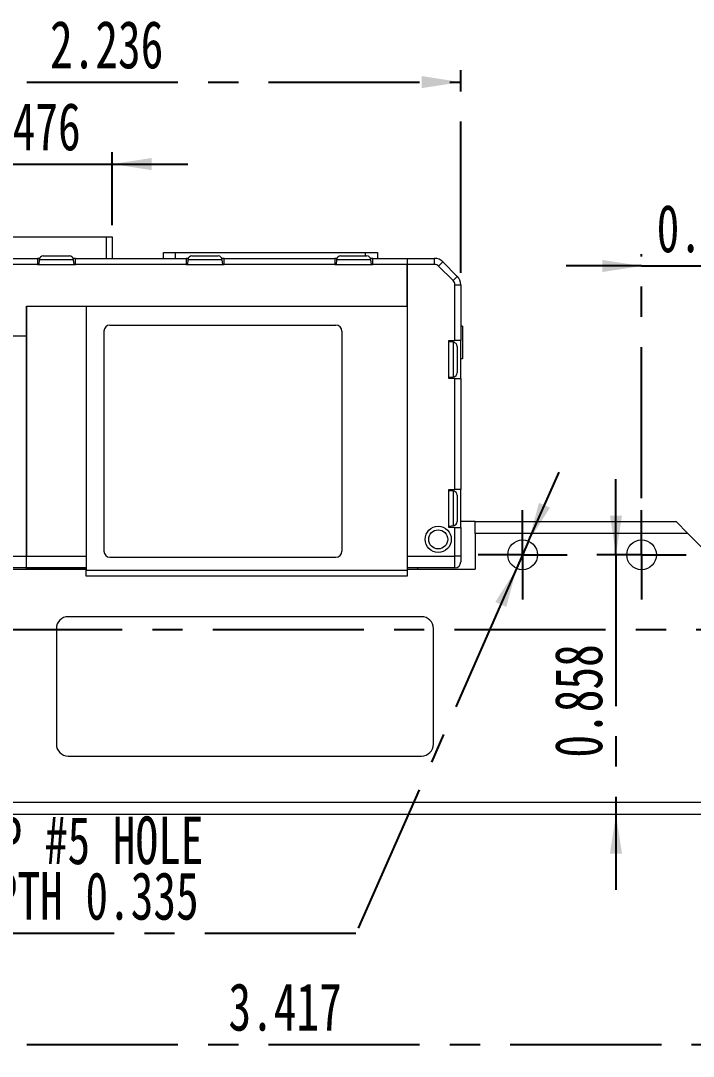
# Paper-space layout '시트2_ENG' of a CAD drawing. Header units: inches. Extents: x 0.2 to 16.3, y 0.2 to 11.5.
# Drawn here: x 5.256 to 7.482, y 5.751 to 9.176 of the extents above; entities that cross this region are included whole.
import ezdxf

# ---------------------------------------------------------------- set-up
doc = ezdxf.new("R2010")
doc.units = ezdxf.units.IN
doc.header["$MEASUREMENT"] = 0
doc.linetypes.add('CENTERX2', pattern=[0.8, 0.5, -0.1, 0.1, -0.1])
doc.layers.add('CENTER_LINE', color=7, linetype='CENTERX2')
doc.styles.add('SLDTEXTSTYLE0', font='TXT', dxfattribs={"width": 0.7})
doc.dimstyles.new('SLDDIMSTYLE0', dxfattribs={"dimtxt": 0.15748, "dimasz": 0.13, "dimexe": 0, "dimexo": 0.0625, "dimgap": 0.03937, "dimtad": 1, "dimdec": 3, "dimrnd": 1e-09, "dimzin": 12, "dimdsep": 46, "dimtxsty": 'SLDTEXTSTYLE0', "dimsah": 1, "dimcen": 0.09, "dimadec": 0, "dimazin": 3, "dimtfac": 1, "dimtdec": 3, "dimtofl": 0, "dimtmove": 0, "dimatfit": 3, "dimfxl": 1, "dimfrac": 2, "dimtolj": 1, "dimtzin": 12, "dimarcsym": 0})
doc.dimstyles.new('SLDDIMSTYLE12', dxfattribs={"dimtxt": 0.15748, "dimasz": 0.13, "dimexe": 0, "dimexo": 0.0625, "dimgap": 0.03937, "dimtad": 0, "dimtih": 1, "dimtoh": 1, "dimdec": 3, "dimrnd": 1e-09, "dimzin": 12, "dimdsep": 46, "dimtxsty": 'SLDTEXTSTYLE0', "dimsah": 1, "dimcen": 0, "dimadec": 0, "dimazin": 3, "dimtfac": 1, "dimtdec": 3, "dimtmove": 0, "dimatfit": 3, "dimfxl": 1, "dimfrac": 2, "dimtolj": 1, "dimtzin": 12, "dimarcsym": 0})
doc.dimstyles.new('SLDDIMSTYLE4', dxfattribs={"dimtxt": 0.15748, "dimasz": 0.13, "dimexe": 0, "dimexo": 0.0625, "dimgap": 0.03937, "dimtad": 1, "dimdec": 3, "dimrnd": 1e-09, "dimdsep": 46, "dimtxsty": 'SLDTEXTSTYLE0', "dimsah": 1, "dimcen": 0.09, "dimadec": 0, "dimazin": 2, "dimtfac": 1, "dimtdec": 3, "dimtmove": 0, "dimatfit": 0, "dimfxl": 1, "dimfrac": 2, "dimtolj": 1, "dimtzin": 12, "dimarcsym": 0})

# ---------------------------------------------------------------- blocks, each defined once
blk = doc.blocks.new('_D_41')
at = {"layer": 'CENTER_LINE'}
for p, q in [((6.9374, 7.4548), (7.0382, 7.6835)), ((6.9374, 7.4548), (6.8977, 7.3647)), ((6.8977, 7.3647), (6.3656, 6.1578)), ((6.3656, 6.1578), (4.8862, 6.1578))]:
    blk.add_line(p, q, dxfattribs=at)
for points in [[(6.9374, 7.4548), (7.0081, 7.5657), (6.9715, 7.5818)], [(6.8977, 7.3647), (6.8269, 7.2538), (6.8635, 7.2377)]]:
    blk.add_solid(points, dxfattribs=at)
at = {"layer": 'CENTER_LINE', "char_height": 0.15748, "attachment_point": 1, "style": 'SLDTEXTSTYLE0'}
for s, insert in [('2-TAP #5 HOLE', (4.8862, 6.5443)), ('DEPTH 0.335', (5.0204, 6.3608))]:
    blk.add_mtext(s, dxfattribs=dict(at, insert=insert))
blk = doc.blocks.new('_D_42')
at = {"layer": 'CENTER_LINE'}
for p, q in [((7.2264, 7.4098), (7.2264, 7.6598)), ((7.2264, 7.4098), (7.2264, 6.5515)), ((7.2264, 6.5515), (7.2264, 6.3015))]:
    blk.add_line(p, q, dxfattribs=at)
for points in [[(7.2264, 7.4098), (7.2464, 7.5398), (7.2064, 7.5398)], [(7.2264, 6.5515), (7.2064, 6.4215), (7.2464, 6.4215)]]:
    blk.add_solid(points, dxfattribs=at)
at = {"layer": 'CENTER_LINE', "insert": (7.0234, 6.7392), "char_height": 0.15748, "attachment_point": 1, "rotation": 90, "style": 'SLDTEXTSTYLE0'}
blk.add_mtext('0.858', dxfattribs=at)
blk = doc.blocks.new('_D_43')
at = {"layer": 'CENTER_LINE'}
for p, q in [((7.3112, 7.5968), (7.3112, 8.4043)), ((7.8939, 7.4019), (7.8939, 8.4043)), ((7.3112, 8.3649), (7.0612, 8.3649)), ((7.3112, 8.3649), (7.8939, 8.3649)), ((7.8939, 8.3649), (8.1439, 8.3649))]:
    blk.add_line(p, q, dxfattribs=at)
for points in [[(7.3112, 8.3649), (7.1812, 8.3849), (7.1812, 8.3449)], [(7.8939, 8.3649), (8.0239, 8.3449), (8.0239, 8.3849)]]:
    blk.add_solid(points, dxfattribs=at)
at = {"layer": 'CENTER_LINE', "insert": (7.3611, 8.5679), "char_height": 0.15748, "attachment_point": 1, "style": 'SLDTEXTSTYLE0'}
blk.add_mtext('0.583', dxfattribs=at)
blk = doc.blocks.new('_D_44')
at = {"layer": 'CENTER_LINE'}
for p, q in [((4.4766, 6.961), (4.4766, 5.7514)), ((7.8939, 6.52), (7.8939, 5.7514)), ((4.4766, 5.7908), (7.8939, 5.7908))]:
    blk.add_line(p, q, dxfattribs=at)
for points in [[(4.4766, 5.7908), (4.6066, 5.7708), (4.6066, 5.8108)], [(7.8939, 5.7908), (7.7639, 5.8108), (7.7639, 5.7708)]]:
    blk.add_solid(points, dxfattribs=at)
at = {"layer": 'CENTER_LINE', "insert": (5.9438, 5.9938), "char_height": 0.15748, "attachment_point": 1, "style": 'SLDTEXTSTYLE0'}
blk.add_mtext('3.417', dxfattribs=at)
blk = doc.blocks.new('_D_50')
at = {"layer": 'CENTER_LINE'}
for p, q in [((4.4766, 7.4465), (4.4766, 8.7413)), ((5.0829, 8.5003), (5.0829, 8.7413)), ((4.4766, 8.702), (4.2266, 8.702)), ((5.0829, 8.702), (4.4766, 8.702)), ((5.0829, 8.702), (5.3329, 8.702))]:
    blk.add_line(p, q, dxfattribs=at)
for points in [[(4.4766, 8.702), (4.3466, 8.722), (4.3466, 8.682)], [(5.0829, 8.702), (5.2129, 8.682), (5.2129, 8.722)]]:
    blk.add_solid(points, dxfattribs=at)
at = {"layer": 'CENTER_LINE', "insert": (4.5383, 8.905), "char_height": 0.15748, "attachment_point": 1, "style": 'SLDTEXTSTYLE0'}
blk.add_mtext('0.606', dxfattribs=at)
blk = doc.blocks.new('_D_51')
at = {"layer": 'CENTER_LINE'}
for p, q in [((5.0829, 8.5003), (5.0829, 8.7413)), ((5.5593, 8.5003), (5.5593, 8.7413)), ((5.0829, 8.702), (4.8329, 8.702)), ((5.0829, 8.702), (5.5593, 8.702)), ((5.5593, 8.702), (5.8093, 8.702))]:
    blk.add_line(p, q, dxfattribs=at)
for points in [[(5.0829, 8.702), (4.9529, 8.722), (4.9529, 8.682)], [(5.5593, 8.702), (5.6893, 8.682), (5.6893, 8.722)]]:
    blk.add_solid(points, dxfattribs=at)
at = {"layer": 'CENTER_LINE', "insert": (5.0796, 8.905), "char_height": 0.15748, "attachment_point": 1, "style": 'SLDTEXTSTYLE0'}
blk.add_mtext('0.476', dxfattribs=at)
blk = doc.blocks.new('_D_52')
at = {"layer": 'CENTER_LINE'}
for p, q in [((4.4766, 7.4465), (4.4766, 9.0124)), ((6.7128, 8.3423), (6.7128, 9.0124)), ((4.4766, 8.973), (6.7128, 8.973))]:
    blk.add_line(p, q, dxfattribs=at)
for points in [[(4.4766, 8.973), (4.6066, 8.953), (4.6066, 8.993)], [(6.7128, 8.973), (6.5828, 8.993), (6.5828, 8.953)]]:
    blk.add_solid(points, dxfattribs=at)
at = {"layer": 'CENTER_LINE', "insert": (5.3532, 9.176), "char_height": 0.15748, "attachment_point": 1, "style": 'SLDTEXTSTYLE0'}
blk.add_mtext('2.236', dxfattribs=at)
blk = doc.blocks.new('SW_CENTERMARKSYMBOL_13')
at = {"layer": 'CENTER_LINE', "color": 0}
for p, q in [((0, 0.0984), (0, 0.1476)), ((0, 0), (0, 0.0984)), ((-0.0984, 0), (-0.1476, 0)), ((0, 0), (-0.0984, 0)), ((0, 0), (0, -0.0984)), ((0, 0), (0.0984, 0)), ((0.0984, 0), (0.1476, 0)), ((0, -0.0984), (0, -0.1476))]:
    blk.add_line(p, q, dxfattribs=at)
blk = doc.blocks.new('SW_CENTERMARKSYMBOL_14')
at = {"layer": 'CENTER_LINE', "color": 0}
for p, q in [((0, 0.0984), (0, 0.1476)), ((0, 0), (0, 0.0984)), ((-0.0984, 0), (-0.1476, 0)), ((0, 0), (-0.0984, 0)), ((0, 0), (0, -0.0984)), ((0, 0), (0.0984, 0)), ((0.0984, 0), (0.1476, 0)), ((0, -0.0984), (0, -0.1476))]:
    blk.add_line(p, q, dxfattribs=at)

psp = doc.layouts.new('시트2_ENG')

# ---------------------------------------------------------------- linework, layer by layer
at = {"color": 7, "linetype": 'Continuous', "lineweight": 18}
for p, q in [((5.1026, 8.4609), (5.5396, 8.4609)), ((5.5396, 8.3901), (5.5396, 8.4609)), ((5.5396, 8.4609), (5.5593, 8.4609)), ((5.5593, 8.4609), (5.5593, 8.3901)), ((5.3309, 8.398), (5.3979, 8.398)), ((5.3979, 8.398), (5.4175, 8.398)), ((5.7285, 8.3901), (5.7285, 8.4098)), ((5.7285, 8.4098), (5.7679, 8.4098)), ((5.7679, 8.4098), (5.7679, 8.3901)), ((5.7679, 8.4098), (6.3978, 8.4098)), ((5.823, 8.398), (5.89, 8.398)), ((5.89, 8.398), (5.9097, 8.398)), ((6.3151, 8.398), (6.3822, 8.398)), ((6.3822, 8.398), (6.4018, 8.398)), ((6.3978, 8.4098), (6.4372, 8.4098)), ((6.4372, 8.4098), (6.4372, 8.3901)), ((5.1065, 8.3901), (5.3112, 8.3901)), ((5.3112, 8.3704), (5.1065, 8.3704)), ((5.3112, 8.3901), (5.3112, 8.3704)), ((5.3184, 8.3901), (5.3112, 8.3901)), ((5.3112, 8.3704), (5.4372, 8.3704)), ((5.3172, 8.3854), (5.3158, 8.3704)), ((5.4372, 8.3901), (5.43, 8.3901)), ((5.4326, 8.3704), (5.4313, 8.3854)), ((5.4372, 8.3704), (5.4372, 8.3901)), ((5.4372, 8.3901), (5.8033, 8.3901)), ((5.8033, 8.3704), (5.4372, 8.3704)), ((5.8033, 8.3901), (5.8033, 8.3704)), ((5.8106, 8.3901), (5.8033, 8.3901)), ((5.8033, 8.3704), (5.9293, 8.3704)), ((5.8093, 8.3854), (5.808, 8.3704)), ((5.9293, 8.3901), (5.9221, 8.3901)), ((5.9247, 8.3704), (5.9234, 8.3854)), ((5.9293, 8.3704), (5.9293, 8.3901)), ((5.9293, 8.3901), (6.2955, 8.3901)), ((6.2955, 8.3704), (5.9293, 8.3704)), ((6.2955, 8.3901), (6.2955, 8.3704)), ((6.3027, 8.3901), (6.2955, 8.3901)), ((6.2955, 8.3704), (6.4215, 8.3704)), ((6.3014, 8.3854), (6.3001, 8.3704)), ((6.4215, 8.3901), (6.4142, 8.3901)), ((6.4168, 8.3704), (6.4155, 8.3854)), ((6.4215, 8.3704), (6.4215, 8.3901)), ((6.4215, 8.3901), (6.5356, 8.3901)), ((6.5356, 8.3704), (6.4215, 8.3704)), ((6.5356, 8.3901), (6.5356, 8.3704)), ((6.5356, 8.3901), (6.6256, 8.3901)), ((6.5356, 8.2326), (6.5356, 8.3704)), ((6.5356, 8.3704), (6.5356, 7.4058)), ((6.6256, 8.3704), (6.5356, 8.3704)), ((6.6256, 8.3704), (6.6256, 8.3901)), ((6.6395, 8.3646), (6.6535, 8.3785)), ((6.6873, 8.3168), (6.6395, 8.3646)), ((6.6535, 8.3785), (6.652, 8.38)), ((6.6535, 8.3785), (6.7013, 8.3307)), ((6.6873, 8.3168), (6.7013, 8.3307)), ((6.6931, 8.1184), (6.6931, 8.3029)), ((6.6931, 8.3029), (6.7128, 8.3029)), ((6.7128, 8.3029), (6.7128, 8.1184)), ((5.2758, 8.2326), (6.5356, 8.2326)), ((5.2758, 8.1342), (5.2758, 8.2326)), ((5.2758, 8.2326), (5.2758, 7.4058)), ((5.2758, 8.2326), (5.4726, 8.2326)), ((5.4726, 8.2326), (5.4726, 7.4058)), ((5.4726, 8.2326), (5.4726, 7.3586)), ((5.4726, 8.2326), (6.5356, 8.2326)), ((6.5356, 8.2326), (6.5356, 7.3586)), ((5.5514, 8.1696), (6.2994, 8.1696)), ((6.7187, 8.1657), (6.7128, 8.1657)), ((6.7187, 8.1657), (6.7187, 8.0574)), ((5.1065, 8.1342), (5.2758, 8.1342)), ((5.2758, 7.4058), (5.2758, 8.1342)), ((5.5317, 8.1499), (5.5317, 7.4216)), ((6.3191, 8.1499), (6.3191, 7.4216)), ((6.6734, 8.1184), (6.6931, 8.1184)), ((6.6734, 7.9924), (6.6734, 8.1184)), ((6.7128, 8.1184), (6.6931, 8.1184)), ((6.7128, 7.9924), (6.7128, 8.1184)), ((6.6884, 8.1125), (6.6734, 8.1138)), ((6.701, 8.0988), (6.701, 8.0388)), ((6.7187, 8.0574), (6.7128, 8.0574)), ((6.701, 8.0388), (6.701, 8.0121)), ((6.6734, 7.9971), (6.6884, 7.9984)), ((6.6931, 7.9924), (6.6734, 7.9924)), ((6.6931, 7.6263), (6.6931, 7.9924)), ((6.6931, 7.9924), (6.7128, 7.9924)), ((6.7128, 7.9924), (6.7128, 7.6263)), ((6.6734, 7.6263), (6.6931, 7.6263)), ((6.6734, 7.5003), (6.6734, 7.6263)), ((6.6884, 7.6204), (6.6734, 7.6217)), ((6.7128, 7.6263), (6.6931, 7.6263)), ((6.701, 7.6066), (6.701, 7.5467)), ((6.7128, 7.5003), (6.7128, 7.6263)), ((6.701, 7.5467), (6.701, 7.52)), ((6.6734, 7.5049), (6.6884, 7.5062)), ((6.6931, 7.5003), (6.6734, 7.5003)), ((6.6931, 7.4058), (6.6931, 7.5003)), ((6.6931, 7.5003), (6.7128, 7.5003)), ((6.76, 7.52), (6.7128, 7.52)), ((6.7128, 7.5003), (6.7128, 7.4058)), ((6.76, 7.52), (7.4254, 7.52)), ((6.76, 7.4806), (6.76, 7.52)), ((7.4254, 7.52), (7.4648, 7.4806)), ((6.76, 7.4806), (6.76, 7.3625)), ((7.4648, 7.4806), (6.76, 7.4806)), ((7.5829, 7.3625), (7.4648, 7.4806)), ((5.0868, 7.4058), (5.2758, 7.4058)), ((5.2758, 7.4058), (5.4726, 7.4058)), ((5.2758, 7.3665), (5.2758, 7.4058)), ((5.5514, 7.4019), (6.2994, 7.4019)), ((6.5356, 7.4058), (6.6931, 7.4058)), ((6.7128, 7.4058), (6.6931, 7.4058)), ((6.6931, 7.3665), (6.6931, 7.4058)), ((6.7128, 7.4058), (6.7128, 7.3861)), ((5.2758, 7.3665), (5.0868, 7.3665)), ((5.4726, 7.3665), (5.2758, 7.3665)), ((5.2758, 7.3645), (5.2758, 7.3665)), ((5.4726, 7.3645), (5.2758, 7.3645)), ((6.6931, 7.3665), (6.5356, 7.3665)), ((6.5711, 7.3625), (6.5711, 7.3665)), ((5.0593, 7.3625), (5.4726, 7.3625)), ((5.4726, 7.3586), (6.5356, 7.3586)), ((5.4726, 7.3389), (5.4726, 7.3586)), ((6.5356, 7.3389), (5.4726, 7.3389)), ((6.5356, 7.3625), (6.76, 7.3625)), ((6.5356, 7.3586), (6.5356, 7.3389)), ((6.5829, 7.205), (5.4136, 7.205)), ((5.3742, 7.1657), (5.3742, 6.7838)), ((6.6222, 6.7838), (6.6222, 7.1657)), ((5.4136, 6.7444), (6.5829, 6.7444)), ((7.7758, 6.5909), (5.0593, 6.5909)), ((7.7758, 6.5515), (5.0593, 6.5515))]:
    psp.add_line(p, q, dxfattribs=at)
at = {"color": 8, "linetype": 'Continuous', "lineweight": 18}
for p, q in [((6.3978, 8.398), (6.3978, 8.4098)), ((5.4054, 8.3854), (5.3172, 8.3854)), ((5.4313, 8.3854), (5.4054, 8.3854)), ((5.8975, 8.3854), (5.8093, 8.3854)), ((5.9234, 8.3854), (5.8975, 8.3854)), ((6.3897, 8.3854), (6.3014, 8.3854)), ((6.4155, 8.3854), (6.3897, 8.3854)), ((6.6884, 8.0336), (6.6884, 8.1125)), ((6.6884, 7.9984), (6.6884, 8.0336)), ((6.6884, 7.5415), (6.6884, 7.6204)), ((6.6884, 7.5062), (6.6884, 7.5415))]:
    psp.add_line(p, q, dxfattribs=at)
at = {"color": 7, "linetype": 'Continuous', "lineweight": 18}
for centre, radius in [((6.638, 7.4609), 0.0433), ((6.638, 7.4609), 0.0315), ((6.9175, 7.4098), 0.0492), ((7.3112, 7.4098), 0.0492)]:
    psp.add_circle(centre, radius, dxfattribs=at)
for centre, radius, start, end in [((5.3309, 8.3842), 0.0138, 90, 175), ((5.4175, 8.3842), 0.0138, 5, 90), ((5.823, 8.3842), 0.0138, 90, 175), ((5.9097, 8.3842), 0.0138, 5, 90), ((6.3151, 8.3842), 0.0138, 90, 175), ((6.4018, 8.3842), 0.0138, 5, 90), ((6.6256, 8.3507), 0.0394, 45, 90), ((6.6256, 8.3507), 0.0197, 45, 90), ((6.6734, 8.3029), 0.0394, 0, 45), ((6.6734, 8.3029), 0.0197, 0, 45), ((5.5514, 8.1499), 0.0197, 90, 180), ((6.2994, 8.1499), 0.0197, 0, 90), ((6.6872, 8.0988), 0.0138, 0, 85), ((6.6872, 8.0121), 0.0138, 275, 0), ((6.6872, 7.6066), 0.0138, 0, 85), ((6.6872, 7.52), 0.0138, 275, 0), ((5.5514, 7.4216), 0.0197, 180, 270), ((6.2994, 7.4216), 0.0197, 270, 0), ((6.6931, 7.3861), 0.0197, 270, 0), ((5.4136, 7.1657), 0.0394, 90, 180), ((6.5829, 7.1657), 0.0394, 0, 90), ((5.4136, 6.7838), 0.0394, 180, 270), ((6.5829, 6.7838), 0.0394, 270, 0)]:
    psp.add_arc(centre, radius, start, end, dxfattribs=at)
at = {"layer": 'CENTER_LINE'}
psp.add_line((4.292, 7.1625), (9.7604, 7.1625), dxfattribs=at)

# ---------------------------------------------------------------- block references
for name, p in [('SW_CENTERMARKSYMBOL_14', (6.9175, 7.4098)), ('SW_CENTERMARKSYMBOL_13', (7.3112, 7.4098))]:
    psp.add_blockref(name, p, dxfattribs=at)

# ---------------------------------------------------------------- dimensions: what is measured, and where the dimension line sits
for base, p1, p2, dimstyle, picture, middle in [((6.7128, 8.973), (4.4766, 7.4071), (6.7128, 8.3029), 'SLDDIMSTYLE0', '_D_52', (5.5947, 8.973)), ((4.4766, 8.702), (5.0829, 8.4609), (4.4766, 7.4071), 'SLDDIMSTYLE4', '_D_50', (4.7797, 8.702)), ((5.5593, 8.702), (5.0829, 8.4609), (5.5593, 8.4609), 'SLDDIMSTYLE4', '_D_51', (5.3211, 8.702)), ((7.8939, 8.3649), (7.3112, 7.5574), (7.8939, 7.3625), 'SLDDIMSTYLE4', '_D_43', (7.6026, 8.3649)), ((7.8939, 5.7908), (4.4766, 7.0004), (7.8939, 6.5594), 'SLDDIMSTYLE0', '_D_44', (6.1852, 5.7908))]:
    dim = psp.add_linear_dim(base=base, p1=p1, p2=p2, dimstyle=dimstyle, dxfattribs=at)
    dim.commit()
    dim.dimension.update_dxf_attribs({"geometry": picture, "text_midpoint": middle, "dimtype": 160})
dim = psp.add_diameter_dim_2p(p1=(6.8977, 7.3647), p2=(6.9374, 7.4548), text='2-TAP #5 HOLE\\PDEPTH 0.335', dimstyle='SLDDIMSTYLE12', override={"dimpost": '<>'}, dxfattribs=at)
dim.commit()
dim.dimension.update_dxf_attribs({"geometry": '_D_41', "text_midpoint": (5.5947, 6.3413), "dimtype": 163})
dim = psp.add_linear_dim(base=(7.2264, 6.5515), p1=(7.1636, 7.4098), p2=(7.7758, 6.5515), angle=90, dimstyle='SLDDIMSTYLE4', dxfattribs=at)
dim.commit()
dim.dimension.update_dxf_attribs({"geometry": '_D_42', "text_midpoint": (7.2264, 6.9806), "dimtype": 160})

doc.saveas('drawing.dxf')
